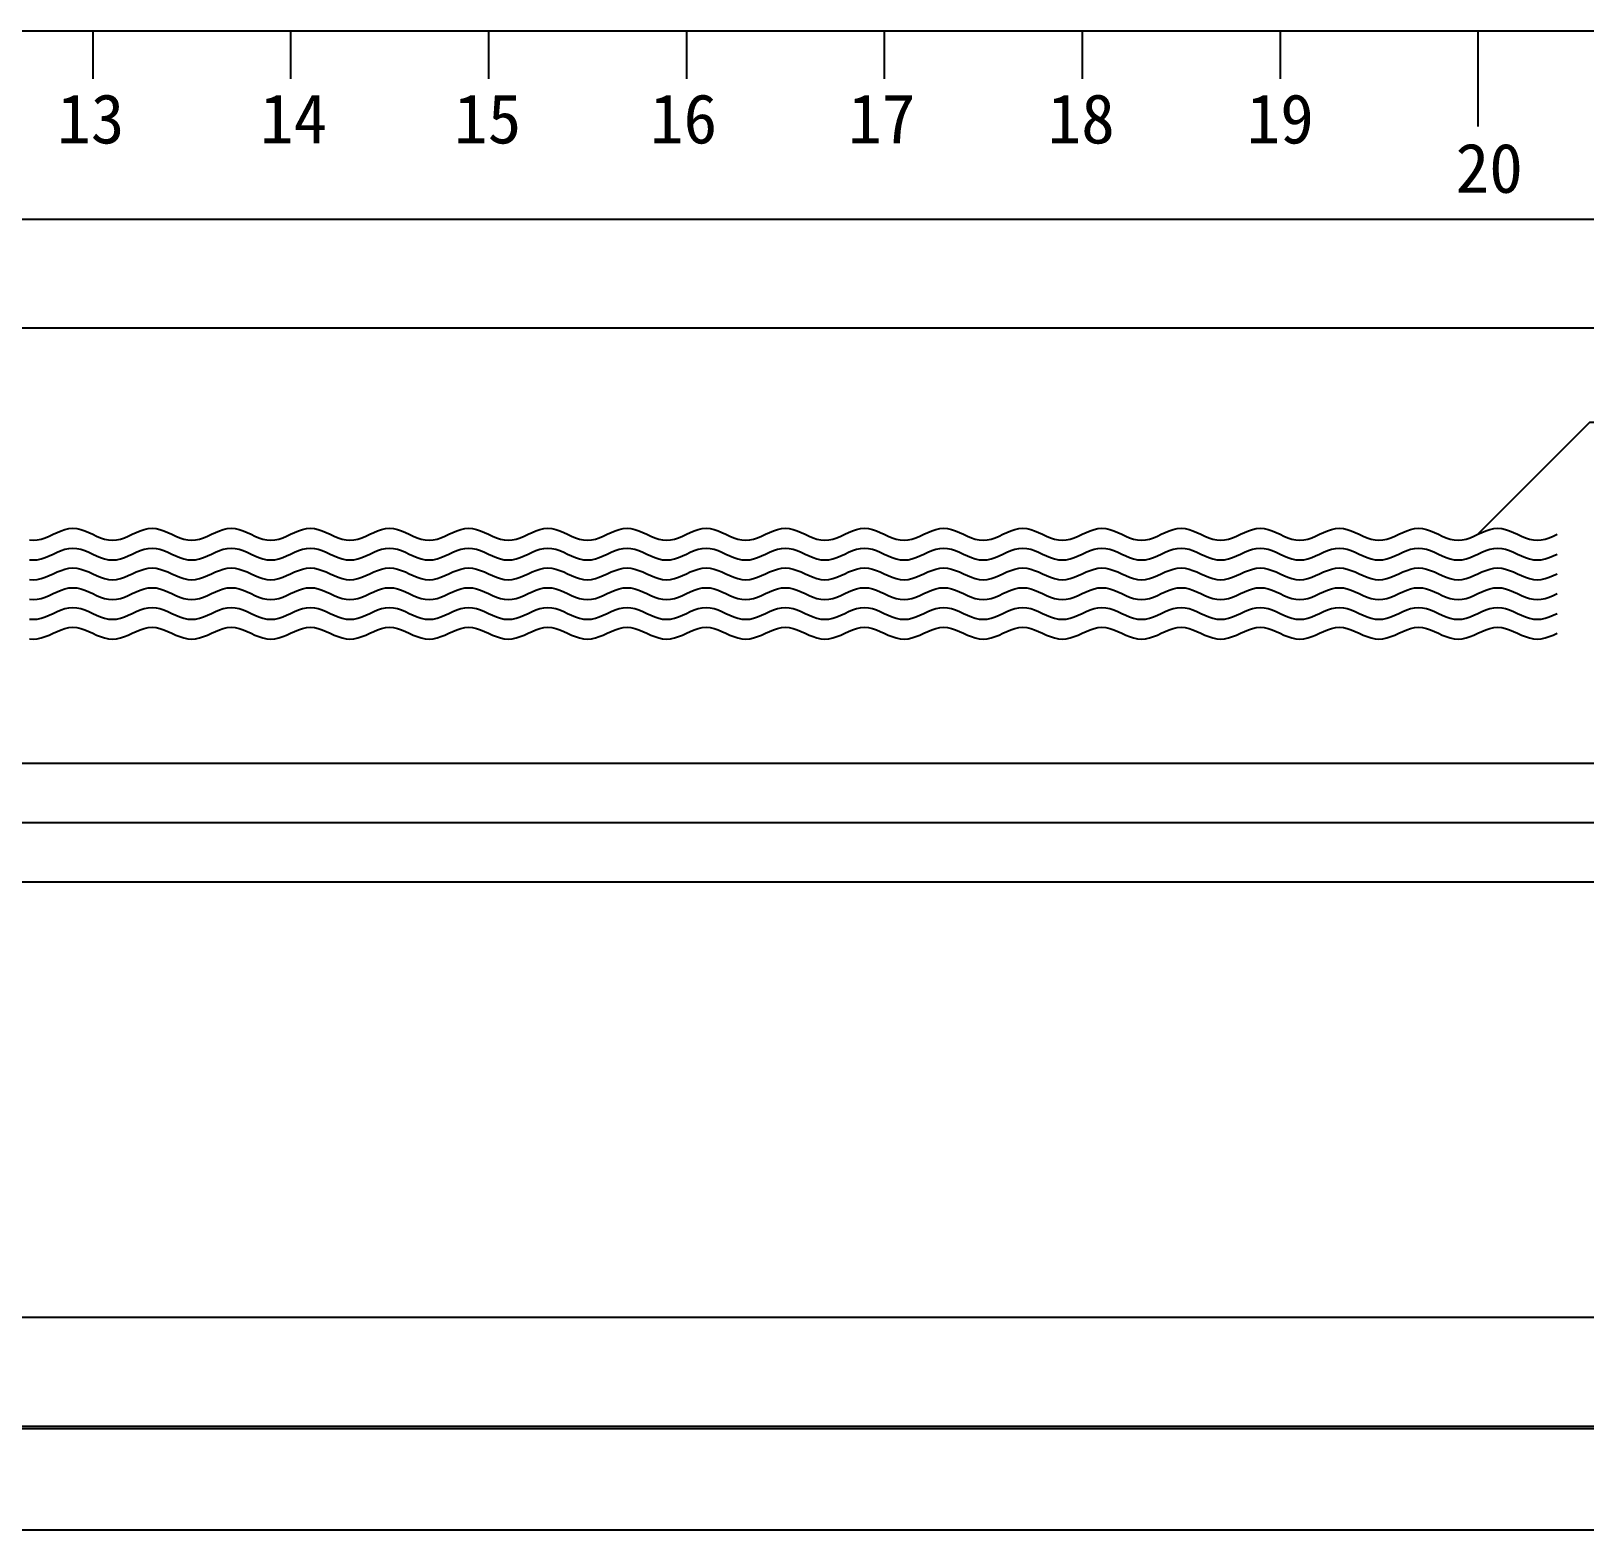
# Model space of a CAD drawing. Header units: millimetres. Extents: x -37 to 615, y -48 to 1658.
# Drawn here: x 210.7 to 289.2, y 1468.7 to 1544.4 of the extents above; entities that cross this region are included whole.
import ezdxf

# ---------------------------------------------------------------- set-up
doc = ezdxf.new("R2010")
doc.units = ezdxf.units.MM
doc.styles.get("Standard").update_dxf_attribs({"font": ''})
doc.styles.get('Standard').set_extended_font_data('SimSun')

# ---------------------------------------------------------------- blocks, each defined once
blk = doc.blocks.new('chi')
at = {"color": 0}
for p, q in [((1187.4087, -3078.7998), (1147.4087, -3078.7998)), ((1160.4087, -3079.0412), (1160.4087, -3078.7998)), ((1161.4087, -3079.0412), (1161.4087, -3078.7998)), ((1162.4087, -3079.0412), (1162.4087, -3078.7998)), ((1163.4087, -3079.0412), (1163.4087, -3078.7998)), ((1164.4087, -3079.0412), (1164.4087, -3078.7998)), ((1165.4087, -3079.0412), (1165.4087, -3078.7998)), ((1166.4087, -3079.0412), (1166.4087, -3078.7998)), ((1167.4087, -3079.2825), (1167.4087, -3078.7998))]:
    blk.add_line(p, q, dxfattribs=at)
for s, p in [('13', (1160.2274, -3079.3678)), ('14', (1161.2521, -3079.3678)), ('15', (1162.2331, -3079.3678)), ('16', (1163.2227, -3079.3678)), ('17', (1164.2245, -3079.3678)), ('18', (1165.2322, -3079.3678)), ('19', (1166.238, -3079.3678)), ('20', (1167.2942, -3079.6172))]:
    blk.add_text(s, height=0.25).set_placement(p)

msp = doc.modelspace()

# ---------------------------------------------------------------- linework, layer by layer
at = {"color": 0}
for p, q in [((83.815, 1534.926), (483.815, 1534.926)), ((83.815, 1507.426), (483.815, 1507.426)), ((83.815, 1501.426), (483.815, 1501.426)), ((83.815, 1479.426), (483.815, 1479.426)), ((83.815, 1473.926), (483.815, 1473.926)), ((83.815, 1473.81), (483.815, 1473.81)), ((83.815, 1468.676), (483.815, 1468.676))]:
    msp.add_line(p, q, dxfattribs=at)
msp.add_line((83.815, 1529.426), (483.815, 1529.426))
at = {"color": 1}
msp.add_line((83.815, 1504.426), (483.815, 1504.426), dxfattribs=at)
at = {"color": 7}
for points in [[(283.8, 1519), (289.457, 1524.657), (321.457, 1524.657)], [(210.6, 1518.715), (210.8, 1518.7), (211, 1518.715), (211.2, 1518.757), (211.4, 1518.824), (211.6, 1518.907), (211.8, 1519), (212, 1519.093), (212.2, 1519.176), (212.4, 1519.243), (212.6, 1519.285), (212.8, 1519.3), (213, 1519.285), (213.2, 1519.243), (213.4, 1519.176), (213.6, 1519.093), (213.8, 1519), (214, 1518.907), (214.2, 1518.824), (214.4, 1518.757), (214.6, 1518.715), (214.8, 1518.7), (215, 1518.715), (215.2, 1518.757), (215.4, 1518.824), (215.6, 1518.907), (215.8, 1519), (216, 1519.093), (216.2, 1519.176), (216.4, 1519.243), (216.6, 1519.285), (216.8, 1519.3), (217, 1519.285), (217.2, 1519.243), (217.4, 1519.176), (217.6, 1519.093), (217.8, 1519), (218, 1518.907), (218.2, 1518.824), (218.4, 1518.757), (218.6, 1518.715), (218.8, 1518.7), (219, 1518.715), (219.2, 1518.757), (219.4, 1518.824), (219.6, 1518.907), (219.8, 1519), (220, 1519.093), (220.2, 1519.176), (220.4, 1519.243), (220.6, 1519.285), (220.8, 1519.3), (221, 1519.285), (221.2, 1519.243), (221.4, 1519.176), (221.6, 1519.093), (221.8, 1519), (222, 1518.907), (222.2, 1518.824), (222.4, 1518.757), (222.6, 1518.715), (222.8, 1518.7), (223, 1518.715), (223.2, 1518.757), (223.4, 1518.824), (223.6, 1518.907), (223.8, 1519), (224, 1519.093), (224.2, 1519.176), (224.4, 1519.243), (224.6, 1519.285), (224.8, 1519.3), (225, 1519.285), (225.2, 1519.243), (225.4, 1519.176), (225.6, 1519.093), (225.8, 1519), (226, 1518.907), (226.2, 1518.824), (226.4, 1518.757), (226.6, 1518.715), (226.8, 1518.7), (227, 1518.715), (227.2, 1518.757), (227.4, 1518.824), (227.6, 1518.907), (227.8, 1519), (228, 1519.093), (228.2, 1519.176), (228.4, 1519.243), (228.6, 1519.285), (228.8, 1519.3), (229, 1519.285), (229.2, 1519.243), (229.4, 1519.176), (229.6, 1519.093), (229.8, 1519), (230, 1518.907), (230.2, 1518.824), (230.4, 1518.757), (230.6, 1518.715), (230.8, 1518.7), (231, 1518.715), (231.2, 1518.757), (231.4, 1518.824), (231.6, 1518.907), (231.8, 1519), (232, 1519.093), (232.2, 1519.176), (232.4, 1519.243), (232.6, 1519.285), (232.8, 1519.3), (233, 1519.285), (233.2, 1519.243), (233.4, 1519.176), (233.6, 1519.093), (233.8, 1519), (234, 1518.907), (234.2, 1518.824), (234.4, 1518.757), (234.6, 1518.715), (234.8, 1518.7), (235, 1518.715), (235.2, 1518.757), (235.4, 1518.824), (235.6, 1518.907), (235.8, 1519), (236, 1519.093), (236.2, 1519.176), (236.4, 1519.243), (236.6, 1519.285), (236.8, 1519.3), (237, 1519.285), (237.2, 1519.243), (237.4, 1519.176), (237.6, 1519.093), (237.8, 1519), (238, 1518.907), (238.2, 1518.824), (238.4, 1518.757), (238.6, 1518.715), (238.8, 1518.7), (239, 1518.715), (239.2, 1518.757), (239.4, 1518.824), (239.6, 1518.907), (239.8, 1519), (240, 1519.093), (240.2, 1519.176), (240.4, 1519.243), (240.6, 1519.285), (240.8, 1519.3), (241, 1519.285), (241.2, 1519.243), (241.4, 1519.176), (241.6, 1519.093), (241.8, 1519), (242, 1518.907), (242.2, 1518.824), (242.4, 1518.757), (242.6, 1518.715), (242.8, 1518.7), (243, 1518.715), (243.2, 1518.757), (243.4, 1518.824), (243.6, 1518.907), (243.8, 1519), (244, 1519.093), (244.2, 1519.176), (244.4, 1519.243), (244.6, 1519.285), (244.8, 1519.3), (245, 1519.285), (245.2, 1519.243), (245.4, 1519.176), (245.6, 1519.093), (245.8, 1519), (246, 1518.907), (246.2, 1518.824), (246.4, 1518.757), (246.6, 1518.715), (246.8, 1518.7), (247, 1518.715), (247.2, 1518.757), (247.4, 1518.824), (247.6, 1518.907), (247.8, 1519), (248, 1519.093), (248.2, 1519.176), (248.4, 1519.243), (248.6, 1519.285), (248.8, 1519.3), (249, 1519.285), (249.2, 1519.243), (249.4, 1519.176), (249.6, 1519.093), (249.8, 1519), (250, 1518.907), (250.2, 1518.824), (250.4, 1518.757), (250.6, 1518.715), (250.8, 1518.7), (251, 1518.715), (251.2, 1518.757), (251.4, 1518.824), (251.6, 1518.907), (251.8, 1519), (252, 1519.093), (252.2, 1519.176), (252.4, 1519.243), (252.6, 1519.285), (252.8, 1519.3), (253, 1519.285), (253.2, 1519.243), (253.4, 1519.176), (253.6, 1519.093), (253.8, 1519), (254, 1518.907), (254.2, 1518.824), (254.4, 1518.757), (254.6, 1518.715), (254.8, 1518.7), (255, 1518.715), (255.2, 1518.757), (255.4, 1518.824), (255.6, 1518.907), (255.8, 1519), (256, 1519.093), (256.2, 1519.176), (256.4, 1519.243), (256.6, 1519.285), (256.8, 1519.3), (257, 1519.285), (257.2, 1519.243), (257.4, 1519.176), (257.6, 1519.093), (257.8, 1519), (258, 1518.907), (258.2, 1518.824), (258.4, 1518.757), (258.6, 1518.715), (258.8, 1518.7), (259, 1518.715), (259.2, 1518.757), (259.4, 1518.824), (259.6, 1518.907), (259.8, 1519), (260, 1519.093), (260.2, 1519.176), (260.4, 1519.243), (260.6, 1519.285), (260.8, 1519.3), (261, 1519.285), (261.2, 1519.243), (261.4, 1519.176), (261.6, 1519.093), (261.8, 1519), (262, 1518.907), (262.2, 1518.824), (262.4, 1518.757), (262.6, 1518.715), (262.8, 1518.7), (263, 1518.715), (263.2, 1518.757), (263.4, 1518.824), (263.6, 1518.907), (263.8, 1519), (264, 1519.093), (264.2, 1519.176), (264.4, 1519.243), (264.6, 1519.285), (264.8, 1519.3), (265, 1519.285), (265.2, 1519.243), (265.4, 1519.176), (265.6, 1519.093), (265.8, 1519), (266, 1518.907), (266.2, 1518.824), (266.4, 1518.757), (266.6, 1518.715), (266.8, 1518.7), (267, 1518.715), (267.2, 1518.757), (267.4, 1518.824), (267.6, 1518.907), (267.8, 1519), (268, 1519.093), (268.2, 1519.176), (268.4, 1519.243), (268.6, 1519.285), (268.8, 1519.3), (269, 1519.285), (269.2, 1519.243), (269.4, 1519.176), (269.6, 1519.093), (269.8, 1519), (270, 1518.907), (270.2, 1518.824), (270.4, 1518.757), (270.6, 1518.715), (270.8, 1518.7), (271, 1518.715), (271.2, 1518.757), (271.4, 1518.824), (271.6, 1518.907), (271.8, 1519), (272, 1519.093), (272.2, 1519.176), (272.4, 1519.243), (272.6, 1519.285), (272.8, 1519.3), (273, 1519.285), (273.2, 1519.243), (273.4, 1519.176), (273.6, 1519.093), (273.8, 1519), (274, 1518.907), (274.2, 1518.824), (274.4, 1518.757), (274.6, 1518.715), (274.8, 1518.7), (275, 1518.715), (275.2, 1518.757), (275.4, 1518.824), (275.6, 1518.907), (275.8, 1519), (276, 1519.093), (276.2, 1519.176), (276.4, 1519.243), (276.6, 1519.285), (276.8, 1519.3), (277, 1519.285), (277.2, 1519.243), (277.4, 1519.176), (277.6, 1519.093), (277.8, 1519), (278, 1518.907), (278.2, 1518.824), (278.4, 1518.757), (278.6, 1518.715), (278.8, 1518.7), (279, 1518.715), (279.2, 1518.757), (279.4, 1518.824), (279.6, 1518.907), (279.8, 1519), (280, 1519.093), (280.2, 1519.176), (280.4, 1519.243), (280.6, 1519.285), (280.8, 1519.3), (281, 1519.285), (281.2, 1519.243), (281.4, 1519.176), (281.6, 1519.093), (281.8, 1519), (282, 1518.907), (282.2, 1518.824), (282.4, 1518.757), (282.6, 1518.715), (282.8, 1518.7), (283, 1518.715), (283.2, 1518.757), (283.4, 1518.824), (283.6, 1518.907), (283.8, 1519), (284, 1519.093), (284.2, 1519.176), (284.4, 1519.243), (284.6, 1519.285), (284.8, 1519.3), (285, 1519.285), (285.2, 1519.243), (285.4, 1519.176), (285.6, 1519.093), (285.8, 1519), (286, 1518.907), (286.2, 1518.824), (286.4, 1518.757), (286.6, 1518.715), (286.8, 1518.7), (287, 1518.715), (287.2, 1518.757), (287.4, 1518.824), (287.6, 1518.907), (287.8, 1519)], [(210.6, 1517.715), (210.8, 1517.7), (211, 1517.715), (211.2, 1517.757), (211.4, 1517.824), (211.6, 1517.907), (211.8, 1518), (212, 1518.093), (212.2, 1518.176), (212.4, 1518.243), (212.6, 1518.285), (212.8, 1518.3), (213, 1518.285), (213.2, 1518.243), (213.4, 1518.176), (213.6, 1518.093), (213.8, 1518), (214, 1517.907), (214.2, 1517.824), (214.4, 1517.757), (214.6, 1517.715), (214.8, 1517.7), (215, 1517.715), (215.2, 1517.757), (215.4, 1517.824), (215.6, 1517.907), (215.8, 1518), (216, 1518.093), (216.2, 1518.176), (216.4, 1518.243), (216.6, 1518.285), (216.8, 1518.3), (217, 1518.285), (217.2, 1518.243), (217.4, 1518.176), (217.6, 1518.093), (217.8, 1518), (218, 1517.907), (218.2, 1517.824), (218.4, 1517.757), (218.6, 1517.715), (218.8, 1517.7), (219, 1517.715), (219.2, 1517.757), (219.4, 1517.824), (219.6, 1517.907), (219.8, 1518), (220, 1518.093), (220.2, 1518.176), (220.4, 1518.243), (220.6, 1518.285), (220.8, 1518.3), (221, 1518.285), (221.2, 1518.243), (221.4, 1518.176), (221.6, 1518.093), (221.8, 1518), (222, 1517.907), (222.2, 1517.824), (222.4, 1517.757), (222.6, 1517.715), (222.8, 1517.7), (223, 1517.715), (223.2, 1517.757), (223.4, 1517.824), (223.6, 1517.907), (223.8, 1518), (224, 1518.093), (224.2, 1518.176), (224.4, 1518.243), (224.6, 1518.285), (224.8, 1518.3), (225, 1518.285), (225.2, 1518.243), (225.4, 1518.176), (225.6, 1518.093), (225.8, 1518), (226, 1517.907), (226.2, 1517.824), (226.4, 1517.757), (226.6, 1517.715), (226.8, 1517.7), (227, 1517.715), (227.2, 1517.757), (227.4, 1517.824), (227.6, 1517.907), (227.8, 1518), (228, 1518.093), (228.2, 1518.176), (228.4, 1518.243), (228.6, 1518.285), (228.8, 1518.3), (229, 1518.285), (229.2, 1518.243), (229.4, 1518.176), (229.6, 1518.093), (229.8, 1518), (230, 1517.907), (230.2, 1517.824), (230.4, 1517.757), (230.6, 1517.715), (230.8, 1517.7), (231, 1517.715), (231.2, 1517.757), (231.4, 1517.824), (231.6, 1517.907), (231.8, 1518), (232, 1518.093), (232.2, 1518.176), (232.4, 1518.243), (232.6, 1518.285), (232.8, 1518.3), (233, 1518.285), (233.2, 1518.243), (233.4, 1518.176), (233.6, 1518.093), (233.8, 1518), (234, 1517.907), (234.2, 1517.824), (234.4, 1517.757), (234.6, 1517.715), (234.8, 1517.7), (235, 1517.715), (235.2, 1517.757), (235.4, 1517.824), (235.6, 1517.907), (235.8, 1518), (236, 1518.093), (236.2, 1518.176), (236.4, 1518.243), (236.6, 1518.285), (236.8, 1518.3), (237, 1518.285), (237.2, 1518.243), (237.4, 1518.176), (237.6, 1518.093), (237.8, 1518), (238, 1517.907), (238.2, 1517.824), (238.4, 1517.757), (238.6, 1517.715), (238.8, 1517.7), (239, 1517.715), (239.2, 1517.757), (239.4, 1517.824), (239.6, 1517.907), (239.8, 1518), (240, 1518.093), (240.2, 1518.176), (240.4, 1518.243), (240.6, 1518.285), (240.8, 1518.3), (241, 1518.285), (241.2, 1518.243), (241.4, 1518.176), (241.6, 1518.093), (241.8, 1518), (242, 1517.907), (242.2, 1517.824), (242.4, 1517.757), (242.6, 1517.715), (242.8, 1517.7), (243, 1517.715), (243.2, 1517.757), (243.4, 1517.824), (243.6, 1517.907), (243.8, 1518), (244, 1518.093), (244.2, 1518.176), (244.4, 1518.243), (244.6, 1518.285), (244.8, 1518.3), (245, 1518.285), (245.2, 1518.243), (245.4, 1518.176), (245.6, 1518.093), (245.8, 1518), (246, 1517.907), (246.2, 1517.824), (246.4, 1517.757), (246.6, 1517.715), (246.8, 1517.7), (247, 1517.715), (247.2, 1517.757), (247.4, 1517.824), (247.6, 1517.907), (247.8, 1518), (248, 1518.093), (248.2, 1518.176), (248.4, 1518.243), (248.6, 1518.285), (248.8, 1518.3), (249, 1518.285), (249.2, 1518.243), (249.4, 1518.176), (249.6, 1518.093), (249.8, 1518), (250, 1517.907), (250.2, 1517.824), (250.4, 1517.757), (250.6, 1517.715), (250.8, 1517.7), (251, 1517.715), (251.2, 1517.757), (251.4, 1517.824), (251.6, 1517.907), (251.8, 1518), (252, 1518.093), (252.2, 1518.176), (252.4, 1518.243), (252.6, 1518.285), (252.8, 1518.3), (253, 1518.285), (253.2, 1518.243), (253.4, 1518.176), (253.6, 1518.093), (253.8, 1518), (254, 1517.907), (254.2, 1517.824), (254.4, 1517.757), (254.6, 1517.715), (254.8, 1517.7), (255, 1517.715), (255.2, 1517.757), (255.4, 1517.824), (255.6, 1517.907), (255.8, 1518), (256, 1518.093), (256.2, 1518.176), (256.4, 1518.243), (256.6, 1518.285), (256.8, 1518.3), (257, 1518.285), (257.2, 1518.243), (257.4, 1518.176), (257.6, 1518.093), (257.8, 1518), (258, 1517.907), (258.2, 1517.824), (258.4, 1517.757), (258.6, 1517.715), (258.8, 1517.7), (259, 1517.715), (259.2, 1517.757), (259.4, 1517.824), (259.6, 1517.907), (259.8, 1518), (260, 1518.093), (260.2, 1518.176), (260.4, 1518.243), (260.6, 1518.285), (260.8, 1518.3), (261, 1518.285), (261.2, 1518.243), (261.4, 1518.176), (261.6, 1518.093), (261.8, 1518), (262, 1517.907), (262.2, 1517.824), (262.4, 1517.757), (262.6, 1517.715), (262.8, 1517.7), (263, 1517.715), (263.2, 1517.757), (263.4, 1517.824), (263.6, 1517.907), (263.8, 1518), (264, 1518.093), (264.2, 1518.176), (264.4, 1518.243), (264.6, 1518.285), (264.8, 1518.3), (265, 1518.285), (265.2, 1518.243), (265.4, 1518.176), (265.6, 1518.093), (265.8, 1518), (266, 1517.907), (266.2, 1517.824), (266.4, 1517.757), (266.6, 1517.715), (266.8, 1517.7), (267, 1517.715), (267.2, 1517.757), (267.4, 1517.824), (267.6, 1517.907), (267.8, 1518), (268, 1518.093), (268.2, 1518.176), (268.4, 1518.243), (268.6, 1518.285), (268.8, 1518.3), (269, 1518.285), (269.2, 1518.243), (269.4, 1518.176), (269.6, 1518.093), (269.8, 1518), (270, 1517.907), (270.2, 1517.824), (270.4, 1517.757), (270.6, 1517.715), (270.8, 1517.7), (271, 1517.715), (271.2, 1517.757), (271.4, 1517.824), (271.6, 1517.907), (271.8, 1518), (272, 1518.093), (272.2, 1518.176), (272.4, 1518.243), (272.6, 1518.285), (272.8, 1518.3), (273, 1518.285), (273.2, 1518.243), (273.4, 1518.176), (273.6, 1518.093), (273.8, 1518), (274, 1517.907), (274.2, 1517.824), (274.4, 1517.757), (274.6, 1517.715), (274.8, 1517.7), (275, 1517.715), (275.2, 1517.757), (275.4, 1517.824), (275.6, 1517.907), (275.8, 1518), (276, 1518.093), (276.2, 1518.176), (276.4, 1518.243), (276.6, 1518.285), (276.8, 1518.3), (277, 1518.285), (277.2, 1518.243), (277.4, 1518.176), (277.6, 1518.093), (277.8, 1518), (278, 1517.907), (278.2, 1517.824), (278.4, 1517.757), (278.6, 1517.715), (278.8, 1517.7), (279, 1517.715), (279.2, 1517.757), (279.4, 1517.824), (279.6, 1517.907), (279.8, 1518), (280, 1518.093), (280.2, 1518.176), (280.4, 1518.243), (280.6, 1518.285), (280.8, 1518.3), (281, 1518.285), (281.2, 1518.243), (281.4, 1518.176), (281.6, 1518.093), (281.8, 1518), (282, 1517.907), (282.2, 1517.824), (282.4, 1517.757), (282.6, 1517.715), (282.8, 1517.7), (283, 1517.715), (283.2, 1517.757), (283.4, 1517.824), (283.6, 1517.907), (283.8, 1518), (284, 1518.093), (284.2, 1518.176), (284.4, 1518.243), (284.6, 1518.285), (284.8, 1518.3), (285, 1518.285), (285.2, 1518.243), (285.4, 1518.176), (285.6, 1518.093), (285.8, 1518), (286, 1517.907), (286.2, 1517.824), (286.4, 1517.757), (286.6, 1517.715), (286.8, 1517.7), (287, 1517.715), (287.2, 1517.757), (287.4, 1517.824), (287.6, 1517.907), (287.8, 1518)], [(210.6, 1516.715), (210.8, 1516.7), (211, 1516.715), (211.2, 1516.757), (211.4, 1516.824), (211.6, 1516.907), (211.8, 1517), (212, 1517.093), (212.2, 1517.176), (212.4, 1517.243), (212.6, 1517.285), (212.8, 1517.3), (213, 1517.285), (213.2, 1517.243), (213.4, 1517.176), (213.6, 1517.093), (213.8, 1517), (214, 1516.907), (214.2, 1516.824), (214.4, 1516.757), (214.6, 1516.715), (214.8, 1516.7), (215, 1516.715), (215.2, 1516.757), (215.4, 1516.824), (215.6, 1516.907), (215.8, 1517), (216, 1517.093), (216.2, 1517.176), (216.4, 1517.243), (216.6, 1517.285), (216.8, 1517.3), (217, 1517.285), (217.2, 1517.243), (217.4, 1517.176), (217.6, 1517.093), (217.8, 1517), (218, 1516.907), (218.2, 1516.824), (218.4, 1516.757), (218.6, 1516.715), (218.8, 1516.7), (219, 1516.715), (219.2, 1516.757), (219.4, 1516.824), (219.6, 1516.907), (219.8, 1517), (220, 1517.093), (220.2, 1517.176), (220.4, 1517.243), (220.6, 1517.285), (220.8, 1517.3), (221, 1517.285), (221.2, 1517.243), (221.4, 1517.176), (221.6, 1517.093), (221.8, 1517), (222, 1516.907), (222.2, 1516.824), (222.4, 1516.757), (222.6, 1516.715), (222.8, 1516.7), (223, 1516.715), (223.2, 1516.757), (223.4, 1516.824), (223.6, 1516.907), (223.8, 1517), (224, 1517.093), (224.2, 1517.176), (224.4, 1517.243), (224.6, 1517.285), (224.8, 1517.3), (225, 1517.285), (225.2, 1517.243), (225.4, 1517.176), (225.6, 1517.093), (225.8, 1517), (226, 1516.907), (226.2, 1516.824), (226.4, 1516.757), (226.6, 1516.715), (226.8, 1516.7), (227, 1516.715), (227.2, 1516.757), (227.4, 1516.824), (227.6, 1516.907), (227.8, 1517), (228, 1517.093), (228.2, 1517.176), (228.4, 1517.243), (228.6, 1517.285), (228.8, 1517.3), (229, 1517.285), (229.2, 1517.243), (229.4, 1517.176), (229.6, 1517.093), (229.8, 1517), (230, 1516.907), (230.2, 1516.824), (230.4, 1516.757), (230.6, 1516.715), (230.8, 1516.7), (231, 1516.715), (231.2, 1516.757), (231.4, 1516.824), (231.6, 1516.907), (231.8, 1517), (232, 1517.093), (232.2, 1517.176), (232.4, 1517.243), (232.6, 1517.285), (232.8, 1517.3), (233, 1517.285), (233.2, 1517.243), (233.4, 1517.176), (233.6, 1517.093), (233.8, 1517), (234, 1516.907), (234.2, 1516.824), (234.4, 1516.757), (234.6, 1516.715), (234.8, 1516.7), (235, 1516.715), (235.2, 1516.757), (235.4, 1516.824), (235.6, 1516.907), (235.8, 1517), (236, 1517.093), (236.2, 1517.176), (236.4, 1517.243), (236.6, 1517.285), (236.8, 1517.3), (237, 1517.285), (237.2, 1517.243), (237.4, 1517.176), (237.6, 1517.093), (237.8, 1517), (238, 1516.907), (238.2, 1516.824), (238.4, 1516.757), (238.6, 1516.715), (238.8, 1516.7), (239, 1516.715), (239.2, 1516.757), (239.4, 1516.824), (239.6, 1516.907), (239.8, 1517), (240, 1517.093), (240.2, 1517.176), (240.4, 1517.243), (240.6, 1517.285), (240.8, 1517.3), (241, 1517.285), (241.2, 1517.243), (241.4, 1517.176), (241.6, 1517.093), (241.8, 1517), (242, 1516.907), (242.2, 1516.824), (242.4, 1516.757), (242.6, 1516.715), (242.8, 1516.7), (243, 1516.715), (243.2, 1516.757), (243.4, 1516.824), (243.6, 1516.907), (243.8, 1517), (244, 1517.093), (244.2, 1517.176), (244.4, 1517.243), (244.6, 1517.285), (244.8, 1517.3), (245, 1517.285), (245.2, 1517.243), (245.4, 1517.176), (245.6, 1517.093), (245.8, 1517), (246, 1516.907), (246.2, 1516.824), (246.4, 1516.757), (246.6, 1516.715), (246.8, 1516.7), (247, 1516.715), (247.2, 1516.757), (247.4, 1516.824), (247.6, 1516.907), (247.8, 1517), (248, 1517.093), (248.2, 1517.176), (248.4, 1517.243), (248.6, 1517.285), (248.8, 1517.3), (249, 1517.285), (249.2, 1517.243), (249.4, 1517.176), (249.6, 1517.093), (249.8, 1517), (250, 1516.907), (250.2, 1516.824), (250.4, 1516.757), (250.6, 1516.715), (250.8, 1516.7), (251, 1516.715), (251.2, 1516.757), (251.4, 1516.824), (251.6, 1516.907), (251.8, 1517), (252, 1517.093), (252.2, 1517.176), (252.4, 1517.243), (252.6, 1517.285), (252.8, 1517.3), (253, 1517.285), (253.2, 1517.243), (253.4, 1517.176), (253.6, 1517.093), (253.8, 1517), (254, 1516.907), (254.2, 1516.824), (254.4, 1516.757), (254.6, 1516.715), (254.8, 1516.7), (255, 1516.715), (255.2, 1516.757), (255.4, 1516.824), (255.6, 1516.907), (255.8, 1517), (256, 1517.093), (256.2, 1517.176), (256.4, 1517.243), (256.6, 1517.285), (256.8, 1517.3), (257, 1517.285), (257.2, 1517.243), (257.4, 1517.176), (257.6, 1517.093), (257.8, 1517), (258, 1516.907), (258.2, 1516.824), (258.4, 1516.757), (258.6, 1516.715), (258.8, 1516.7), (259, 1516.715), (259.2, 1516.757), (259.4, 1516.824), (259.6, 1516.907), (259.8, 1517), (260, 1517.093), (260.2, 1517.176), (260.4, 1517.243), (260.6, 1517.285), (260.8, 1517.3), (261, 1517.285), (261.2, 1517.243), (261.4, 1517.176), (261.6, 1517.093), (261.8, 1517), (262, 1516.907), (262.2, 1516.824), (262.4, 1516.757), (262.6, 1516.715), (262.8, 1516.7), (263, 1516.715), (263.2, 1516.757), (263.4, 1516.824), (263.6, 1516.907), (263.8, 1517), (264, 1517.093), (264.2, 1517.176), (264.4, 1517.243), (264.6, 1517.285), (264.8, 1517.3), (265, 1517.285), (265.2, 1517.243), (265.4, 1517.176), (265.6, 1517.093), (265.8, 1517), (266, 1516.907), (266.2, 1516.824), (266.4, 1516.757), (266.6, 1516.715), (266.8, 1516.7), (267, 1516.715), (267.2, 1516.757), (267.4, 1516.824), (267.6, 1516.907), (267.8, 1517), (268, 1517.093), (268.2, 1517.176), (268.4, 1517.243), (268.6, 1517.285), (268.8, 1517.3), (269, 1517.285), (269.2, 1517.243), (269.4, 1517.176), (269.6, 1517.093), (269.8, 1517), (270, 1516.907), (270.2, 1516.824), (270.4, 1516.757), (270.6, 1516.715), (270.8, 1516.7), (271, 1516.715), (271.2, 1516.757), (271.4, 1516.824), (271.6, 1516.907), (271.8, 1517), (272, 1517.093), (272.2, 1517.176), (272.4, 1517.243), (272.6, 1517.285), (272.8, 1517.3), (273, 1517.285), (273.2, 1517.243), (273.4, 1517.176), (273.6, 1517.093), (273.8, 1517), (274, 1516.907), (274.2, 1516.824), (274.4, 1516.757), (274.6, 1516.715), (274.8, 1516.7), (275, 1516.715), (275.2, 1516.757), (275.4, 1516.824), (275.6, 1516.907), (275.8, 1517), (276, 1517.093), (276.2, 1517.176), (276.4, 1517.243), (276.6, 1517.285), (276.8, 1517.3), (277, 1517.285), (277.2, 1517.243), (277.4, 1517.176), (277.6, 1517.093), (277.8, 1517), (278, 1516.907), (278.2, 1516.824), (278.4, 1516.757), (278.6, 1516.715), (278.8, 1516.7), (279, 1516.715), (279.2, 1516.757), (279.4, 1516.824), (279.6, 1516.907), (279.8, 1517), (280, 1517.093), (280.2, 1517.176), (280.4, 1517.243), (280.6, 1517.285), (280.8, 1517.3), (281, 1517.285), (281.2, 1517.243), (281.4, 1517.176), (281.6, 1517.093), (281.8, 1517), (282, 1516.907), (282.2, 1516.824), (282.4, 1516.757), (282.6, 1516.715), (282.8, 1516.7), (283, 1516.715), (283.2, 1516.757), (283.4, 1516.824), (283.6, 1516.907), (283.8, 1517), (284, 1517.093), (284.2, 1517.176), (284.4, 1517.243), (284.6, 1517.285), (284.8, 1517.3), (285, 1517.285), (285.2, 1517.243), (285.4, 1517.176), (285.6, 1517.093), (285.8, 1517), (286, 1516.907), (286.2, 1516.824), (286.4, 1516.757), (286.6, 1516.715), (286.8, 1516.7), (287, 1516.715), (287.2, 1516.757), (287.4, 1516.824), (287.6, 1516.907), (287.8, 1517)], [(210.6, 1515.715), (210.8, 1515.7), (211, 1515.715), (211.2, 1515.757), (211.4, 1515.824), (211.6, 1515.907), (211.8, 1516), (212, 1516.093), (212.2, 1516.176), (212.4, 1516.243), (212.6, 1516.285), (212.8, 1516.3), (213, 1516.285), (213.2, 1516.243), (213.4, 1516.176), (213.6, 1516.093), (213.8, 1516), (214, 1515.907), (214.2, 1515.824), (214.4, 1515.757), (214.6, 1515.715), (214.8, 1515.7), (215, 1515.715), (215.2, 1515.757), (215.4, 1515.824), (215.6, 1515.907), (215.8, 1516), (216, 1516.093), (216.2, 1516.176), (216.4, 1516.243), (216.6, 1516.285), (216.8, 1516.3), (217, 1516.285), (217.2, 1516.243), (217.4, 1516.176), (217.6, 1516.093), (217.8, 1516), (218, 1515.907), (218.2, 1515.824), (218.4, 1515.757), (218.6, 1515.715), (218.8, 1515.7), (219, 1515.715), (219.2, 1515.757), (219.4, 1515.824), (219.6, 1515.907), (219.8, 1516), (220, 1516.093), (220.2, 1516.176), (220.4, 1516.243), (220.6, 1516.285), (220.8, 1516.3), (221, 1516.285), (221.2, 1516.243), (221.4, 1516.176), (221.6, 1516.093), (221.8, 1516), (222, 1515.907), (222.2, 1515.824), (222.4, 1515.757), (222.6, 1515.715), (222.8, 1515.7), (223, 1515.715), (223.2, 1515.757), (223.4, 1515.824), (223.6, 1515.907), (223.8, 1516), (224, 1516.093), (224.2, 1516.176), (224.4, 1516.243), (224.6, 1516.285), (224.8, 1516.3), (225, 1516.285), (225.2, 1516.243), (225.4, 1516.176), (225.6, 1516.093), (225.8, 1516), (226, 1515.907), (226.2, 1515.824), (226.4, 1515.757), (226.6, 1515.715), (226.8, 1515.7), (227, 1515.715), (227.2, 1515.757), (227.4, 1515.824), (227.6, 1515.907), (227.8, 1516), (228, 1516.093), (228.2, 1516.176), (228.4, 1516.243), (228.6, 1516.285), (228.8, 1516.3), (229, 1516.285), (229.2, 1516.243), (229.4, 1516.176), (229.6, 1516.093), (229.8, 1516), (230, 1515.907), (230.2, 1515.824), (230.4, 1515.757), (230.6, 1515.715), (230.8, 1515.7), (231, 1515.715), (231.2, 1515.757), (231.4, 1515.824), (231.6, 1515.907), (231.8, 1516), (232, 1516.093), (232.2, 1516.176), (232.4, 1516.243), (232.6, 1516.285), (232.8, 1516.3), (233, 1516.285), (233.2, 1516.243), (233.4, 1516.176), (233.6, 1516.093), (233.8, 1516), (234, 1515.907), (234.2, 1515.824), (234.4, 1515.757), (234.6, 1515.715), (234.8, 1515.7), (235, 1515.715), (235.2, 1515.757), (235.4, 1515.824), (235.6, 1515.907), (235.8, 1516), (236, 1516.093), (236.2, 1516.176), (236.4, 1516.243), (236.6, 1516.285), (236.8, 1516.3), (237, 1516.285), (237.2, 1516.243), (237.4, 1516.176), (237.6, 1516.093), (237.8, 1516), (238, 1515.907), (238.2, 1515.824), (238.4, 1515.757), (238.6, 1515.715), (238.8, 1515.7), (239, 1515.715), (239.2, 1515.757), (239.4, 1515.824), (239.6, 1515.907), (239.8, 1516), (240, 1516.093), (240.2, 1516.176), (240.4, 1516.243), (240.6, 1516.285), (240.8, 1516.3), (241, 1516.285), (241.2, 1516.243), (241.4, 1516.176), (241.6, 1516.093), (241.8, 1516), (242, 1515.907), (242.2, 1515.824), (242.4, 1515.757), (242.6, 1515.715), (242.8, 1515.7), (243, 1515.715), (243.2, 1515.757), (243.4, 1515.824), (243.6, 1515.907), (243.8, 1516), (244, 1516.093), (244.2, 1516.176), (244.4, 1516.243), (244.6, 1516.285), (244.8, 1516.3), (245, 1516.285), (245.2, 1516.243), (245.4, 1516.176), (245.6, 1516.093), (245.8, 1516), (246, 1515.907), (246.2, 1515.824), (246.4, 1515.757), (246.6, 1515.715), (246.8, 1515.7), (247, 1515.715), (247.2, 1515.757), (247.4, 1515.824), (247.6, 1515.907), (247.8, 1516), (248, 1516.093), (248.2, 1516.176), (248.4, 1516.243), (248.6, 1516.285), (248.8, 1516.3), (249, 1516.285), (249.2, 1516.243), (249.4, 1516.176), (249.6, 1516.093), (249.8, 1516), (250, 1515.907), (250.2, 1515.824), (250.4, 1515.757), (250.6, 1515.715), (250.8, 1515.7), (251, 1515.715), (251.2, 1515.757), (251.4, 1515.824), (251.6, 1515.907), (251.8, 1516), (252, 1516.093), (252.2, 1516.176), (252.4, 1516.243), (252.6, 1516.285), (252.8, 1516.3), (253, 1516.285), (253.2, 1516.243), (253.4, 1516.176), (253.6, 1516.093), (253.8, 1516), (254, 1515.907), (254.2, 1515.824), (254.4, 1515.757), (254.6, 1515.715), (254.8, 1515.7), (255, 1515.715), (255.2, 1515.757), (255.4, 1515.824), (255.6, 1515.907), (255.8, 1516), (256, 1516.093), (256.2, 1516.176), (256.4, 1516.243), (256.6, 1516.285), (256.8, 1516.3), (257, 1516.285), (257.2, 1516.243), (257.4, 1516.176), (257.6, 1516.093), (257.8, 1516), (258, 1515.907), (258.2, 1515.824), (258.4, 1515.757), (258.6, 1515.715), (258.8, 1515.7), (259, 1515.715), (259.2, 1515.757), (259.4, 1515.824), (259.6, 1515.907), (259.8, 1516), (260, 1516.093), (260.2, 1516.176), (260.4, 1516.243), (260.6, 1516.285), (260.8, 1516.3), (261, 1516.285), (261.2, 1516.243), (261.4, 1516.176), (261.6, 1516.093), (261.8, 1516), (262, 1515.907), (262.2, 1515.824), (262.4, 1515.757), (262.6, 1515.715), (262.8, 1515.7), (263, 1515.715), (263.2, 1515.757), (263.4, 1515.824), (263.6, 1515.907), (263.8, 1516), (264, 1516.093), (264.2, 1516.176), (264.4, 1516.243), (264.6, 1516.285), (264.8, 1516.3), (265, 1516.285), (265.2, 1516.243), (265.4, 1516.176), (265.6, 1516.093), (265.8, 1516), (266, 1515.907), (266.2, 1515.824), (266.4, 1515.757), (266.6, 1515.715), (266.8, 1515.7), (267, 1515.715), (267.2, 1515.757), (267.4, 1515.824), (267.6, 1515.907), (267.8, 1516), (268, 1516.093), (268.2, 1516.176), (268.4, 1516.243), (268.6, 1516.285), (268.8, 1516.3), (269, 1516.285), (269.2, 1516.243), (269.4, 1516.176), (269.6, 1516.093), (269.8, 1516), (270, 1515.907), (270.2, 1515.824), (270.4, 1515.757), (270.6, 1515.715), (270.8, 1515.7), (271, 1515.715), (271.2, 1515.757), (271.4, 1515.824), (271.6, 1515.907), (271.8, 1516), (272, 1516.093), (272.2, 1516.176), (272.4, 1516.243), (272.6, 1516.285), (272.8, 1516.3), (273, 1516.285), (273.2, 1516.243), (273.4, 1516.176), (273.6, 1516.093), (273.8, 1516), (274, 1515.907), (274.2, 1515.824), (274.4, 1515.757), (274.6, 1515.715), (274.8, 1515.7), (275, 1515.715), (275.2, 1515.757), (275.4, 1515.824), (275.6, 1515.907), (275.8, 1516), (276, 1516.093), (276.2, 1516.176), (276.4, 1516.243), (276.6, 1516.285), (276.8, 1516.3), (277, 1516.285), (277.2, 1516.243), (277.4, 1516.176), (277.6, 1516.093), (277.8, 1516), (278, 1515.907), (278.2, 1515.824), (278.4, 1515.757), (278.6, 1515.715), (278.8, 1515.7), (279, 1515.715), (279.2, 1515.757), (279.4, 1515.824), (279.6, 1515.907), (279.8, 1516), (280, 1516.093), (280.2, 1516.176), (280.4, 1516.243), (280.6, 1516.285), (280.8, 1516.3), (281, 1516.285), (281.2, 1516.243), (281.4, 1516.176), (281.6, 1516.093), (281.8, 1516), (282, 1515.907), (282.2, 1515.824), (282.4, 1515.757), (282.6, 1515.715), (282.8, 1515.7), (283, 1515.715), (283.2, 1515.757), (283.4, 1515.824), (283.6, 1515.907), (283.8, 1516), (284, 1516.093), (284.2, 1516.176), (284.4, 1516.243), (284.6, 1516.285), (284.8, 1516.3), (285, 1516.285), (285.2, 1516.243), (285.4, 1516.176), (285.6, 1516.093), (285.8, 1516), (286, 1515.907), (286.2, 1515.824), (286.4, 1515.757), (286.6, 1515.715), (286.8, 1515.7), (287, 1515.715), (287.2, 1515.757), (287.4, 1515.824), (287.6, 1515.907), (287.8, 1516)], [(210.6, 1514.715), (210.8, 1514.7), (211, 1514.715), (211.2, 1514.757), (211.4, 1514.824), (211.6, 1514.907), (211.8, 1515), (212, 1515.093), (212.2, 1515.176), (212.4, 1515.243), (212.6, 1515.285), (212.8, 1515.3), (213, 1515.285), (213.2, 1515.243), (213.4, 1515.176), (213.6, 1515.093), (213.8, 1515), (214, 1514.907), (214.2, 1514.824), (214.4, 1514.757), (214.6, 1514.715), (214.8, 1514.7), (215, 1514.715), (215.2, 1514.757), (215.4, 1514.824), (215.6, 1514.907), (215.8, 1515), (216, 1515.093), (216.2, 1515.176), (216.4, 1515.243), (216.6, 1515.285), (216.8, 1515.3), (217, 1515.285), (217.2, 1515.243), (217.4, 1515.176), (217.6, 1515.093), (217.8, 1515), (218, 1514.907), (218.2, 1514.824), (218.4, 1514.757), (218.6, 1514.715), (218.8, 1514.7), (219, 1514.715), (219.2, 1514.757), (219.4, 1514.824), (219.6, 1514.907), (219.8, 1515), (220, 1515.093), (220.2, 1515.176), (220.4, 1515.243), (220.6, 1515.285), (220.8, 1515.3), (221, 1515.285), (221.2, 1515.243), (221.4, 1515.176), (221.6, 1515.093), (221.8, 1515), (222, 1514.907), (222.2, 1514.824), (222.4, 1514.757), (222.6, 1514.715), (222.8, 1514.7), (223, 1514.715), (223.2, 1514.757), (223.4, 1514.824), (223.6, 1514.907), (223.8, 1515), (224, 1515.093), (224.2, 1515.176), (224.4, 1515.243), (224.6, 1515.285), (224.8, 1515.3), (225, 1515.285), (225.2, 1515.243), (225.4, 1515.176), (225.6, 1515.093), (225.8, 1515), (226, 1514.907), (226.2, 1514.824), (226.4, 1514.757), (226.6, 1514.715), (226.8, 1514.7), (227, 1514.715), (227.2, 1514.757), (227.4, 1514.824), (227.6, 1514.907), (227.8, 1515), (228, 1515.093), (228.2, 1515.176), (228.4, 1515.243), (228.6, 1515.285), (228.8, 1515.3), (229, 1515.285), (229.2, 1515.243), (229.4, 1515.176), (229.6, 1515.093), (229.8, 1515), (230, 1514.907), (230.2, 1514.824), (230.4, 1514.757), (230.6, 1514.715), (230.8, 1514.7), (231, 1514.715), (231.2, 1514.757), (231.4, 1514.824), (231.6, 1514.907), (231.8, 1515), (232, 1515.093), (232.2, 1515.176), (232.4, 1515.243), (232.6, 1515.285), (232.8, 1515.3), (233, 1515.285), (233.2, 1515.243), (233.4, 1515.176), (233.6, 1515.093), (233.8, 1515), (234, 1514.907), (234.2, 1514.824), (234.4, 1514.757), (234.6, 1514.715), (234.8, 1514.7), (235, 1514.715), (235.2, 1514.757), (235.4, 1514.824), (235.6, 1514.907), (235.8, 1515), (236, 1515.093), (236.2, 1515.176), (236.4, 1515.243), (236.6, 1515.285), (236.8, 1515.3), (237, 1515.285), (237.2, 1515.243), (237.4, 1515.176), (237.6, 1515.093), (237.8, 1515), (238, 1514.907), (238.2, 1514.824), (238.4, 1514.757), (238.6, 1514.715), (238.8, 1514.7), (239, 1514.715), (239.2, 1514.757), (239.4, 1514.824), (239.6, 1514.907), (239.8, 1515), (240, 1515.093), (240.2, 1515.176), (240.4, 1515.243), (240.6, 1515.285), (240.8, 1515.3), (241, 1515.285), (241.2, 1515.243), (241.4, 1515.176), (241.6, 1515.093), (241.8, 1515), (242, 1514.907), (242.2, 1514.824), (242.4, 1514.757), (242.6, 1514.715), (242.8, 1514.7), (243, 1514.715), (243.2, 1514.757), (243.4, 1514.824), (243.6, 1514.907), (243.8, 1515), (244, 1515.093), (244.2, 1515.176), (244.4, 1515.243), (244.6, 1515.285), (244.8, 1515.3), (245, 1515.285), (245.2, 1515.243), (245.4, 1515.176), (245.6, 1515.093), (245.8, 1515), (246, 1514.907), (246.2, 1514.824), (246.4, 1514.757), (246.6, 1514.715), (246.8, 1514.7), (247, 1514.715), (247.2, 1514.757), (247.4, 1514.824), (247.6, 1514.907), (247.8, 1515), (248, 1515.093), (248.2, 1515.176), (248.4, 1515.243), (248.6, 1515.285), (248.8, 1515.3), (249, 1515.285), (249.2, 1515.243), (249.4, 1515.176), (249.6, 1515.093), (249.8, 1515), (250, 1514.907), (250.2, 1514.824), (250.4, 1514.757), (250.6, 1514.715), (250.8, 1514.7), (251, 1514.715), (251.2, 1514.757), (251.4, 1514.824), (251.6, 1514.907), (251.8, 1515), (252, 1515.093), (252.2, 1515.176), (252.4, 1515.243), (252.6, 1515.285), (252.8, 1515.3), (253, 1515.285), (253.2, 1515.243), (253.4, 1515.176), (253.6, 1515.093), (253.8, 1515), (254, 1514.907), (254.2, 1514.824), (254.4, 1514.757), (254.6, 1514.715), (254.8, 1514.7), (255, 1514.715), (255.2, 1514.757), (255.4, 1514.824), (255.6, 1514.907), (255.8, 1515), (256, 1515.093), (256.2, 1515.176), (256.4, 1515.243), (256.6, 1515.285), (256.8, 1515.3), (257, 1515.285), (257.2, 1515.243), (257.4, 1515.176), (257.6, 1515.093), (257.8, 1515), (258, 1514.907), (258.2, 1514.824), (258.4, 1514.757), (258.6, 1514.715), (258.8, 1514.7), (259, 1514.715), (259.2, 1514.757), (259.4, 1514.824), (259.6, 1514.907), (259.8, 1515), (260, 1515.093), (260.2, 1515.176), (260.4, 1515.243), (260.6, 1515.285), (260.8, 1515.3), (261, 1515.285), (261.2, 1515.243), (261.4, 1515.176), (261.6, 1515.093), (261.8, 1515), (262, 1514.907), (262.2, 1514.824), (262.4, 1514.757), (262.6, 1514.715), (262.8, 1514.7), (263, 1514.715), (263.2, 1514.757), (263.4, 1514.824), (263.6, 1514.907), (263.8, 1515), (264, 1515.093), (264.2, 1515.176), (264.4, 1515.243), (264.6, 1515.285), (264.8, 1515.3), (265, 1515.285), (265.2, 1515.243), (265.4, 1515.176), (265.6, 1515.093), (265.8, 1515), (266, 1514.907), (266.2, 1514.824), (266.4, 1514.757), (266.6, 1514.715), (266.8, 1514.7), (267, 1514.715), (267.2, 1514.757), (267.4, 1514.824), (267.6, 1514.907), (267.8, 1515), (268, 1515.093), (268.2, 1515.176), (268.4, 1515.243), (268.6, 1515.285), (268.8, 1515.3), (269, 1515.285), (269.2, 1515.243), (269.4, 1515.176), (269.6, 1515.093), (269.8, 1515), (270, 1514.907), (270.2, 1514.824), (270.4, 1514.757), (270.6, 1514.715), (270.8, 1514.7), (271, 1514.715), (271.2, 1514.757), (271.4, 1514.824), (271.6, 1514.907), (271.8, 1515), (272, 1515.093), (272.2, 1515.176), (272.4, 1515.243), (272.6, 1515.285), (272.8, 1515.3), (273, 1515.285), (273.2, 1515.243), (273.4, 1515.176), (273.6, 1515.093), (273.8, 1515), (274, 1514.907), (274.2, 1514.824), (274.4, 1514.757), (274.6, 1514.715), (274.8, 1514.7), (275, 1514.715), (275.2, 1514.757), (275.4, 1514.824), (275.6, 1514.907), (275.8, 1515), (276, 1515.093), (276.2, 1515.176), (276.4, 1515.243), (276.6, 1515.285), (276.8, 1515.3), (277, 1515.285), (277.2, 1515.243), (277.4, 1515.176), (277.6, 1515.093), (277.8, 1515), (278, 1514.907), (278.2, 1514.824), (278.4, 1514.757), (278.6, 1514.715), (278.8, 1514.7), (279, 1514.715), (279.2, 1514.757), (279.4, 1514.824), (279.6, 1514.907), (279.8, 1515), (280, 1515.093), (280.2, 1515.176), (280.4, 1515.243), (280.6, 1515.285), (280.8, 1515.3), (281, 1515.285), (281.2, 1515.243), (281.4, 1515.176), (281.6, 1515.093), (281.8, 1515), (282, 1514.907), (282.2, 1514.824), (282.4, 1514.757), (282.6, 1514.715), (282.8, 1514.7), (283, 1514.715), (283.2, 1514.757), (283.4, 1514.824), (283.6, 1514.907), (283.8, 1515), (284, 1515.093), (284.2, 1515.176), (284.4, 1515.243), (284.6, 1515.285), (284.8, 1515.3), (285, 1515.285), (285.2, 1515.243), (285.4, 1515.176), (285.6, 1515.093), (285.8, 1515), (286, 1514.907), (286.2, 1514.824), (286.4, 1514.757), (286.6, 1514.715), (286.8, 1514.7), (287, 1514.715), (287.2, 1514.757), (287.4, 1514.824), (287.6, 1514.907), (287.8, 1515)], [(210.6, 1513.715), (210.8, 1513.7), (211, 1513.715), (211.2, 1513.757), (211.4, 1513.824), (211.6, 1513.907), (211.8, 1514), (212, 1514.093), (212.2, 1514.176), (212.4, 1514.243), (212.6, 1514.285), (212.8, 1514.3), (213, 1514.285), (213.2, 1514.243), (213.4, 1514.176), (213.6, 1514.093), (213.8, 1514), (214, 1513.907), (214.2, 1513.824), (214.4, 1513.757), (214.6, 1513.715), (214.8, 1513.7), (215, 1513.715), (215.2, 1513.757), (215.4, 1513.824), (215.6, 1513.907), (215.8, 1514), (216, 1514.093), (216.2, 1514.176), (216.4, 1514.243), (216.6, 1514.285), (216.8, 1514.3), (217, 1514.285), (217.2, 1514.243), (217.4, 1514.176), (217.6, 1514.093), (217.8, 1514), (218, 1513.907), (218.2, 1513.824), (218.4, 1513.757), (218.6, 1513.715), (218.8, 1513.7), (219, 1513.715), (219.2, 1513.757), (219.4, 1513.824), (219.6, 1513.907), (219.8, 1514), (220, 1514.093), (220.2, 1514.176), (220.4, 1514.243), (220.6, 1514.285), (220.8, 1514.3), (221, 1514.285), (221.2, 1514.243), (221.4, 1514.176), (221.6, 1514.093), (221.8, 1514), (222, 1513.907), (222.2, 1513.824), (222.4, 1513.757), (222.6, 1513.715), (222.8, 1513.7), (223, 1513.715), (223.2, 1513.757), (223.4, 1513.824), (223.6, 1513.907), (223.8, 1514), (224, 1514.093), (224.2, 1514.176), (224.4, 1514.243), (224.6, 1514.285), (224.8, 1514.3), (225, 1514.285), (225.2, 1514.243), (225.4, 1514.176), (225.6, 1514.093), (225.8, 1514), (226, 1513.907), (226.2, 1513.824), (226.4, 1513.757), (226.6, 1513.715), (226.8, 1513.7), (227, 1513.715), (227.2, 1513.757), (227.4, 1513.824), (227.6, 1513.907), (227.8, 1514), (228, 1514.093), (228.2, 1514.176), (228.4, 1514.243), (228.6, 1514.285), (228.8, 1514.3), (229, 1514.285), (229.2, 1514.243), (229.4, 1514.176), (229.6, 1514.093), (229.8, 1514), (230, 1513.907), (230.2, 1513.824), (230.4, 1513.757), (230.6, 1513.715), (230.8, 1513.7), (231, 1513.715), (231.2, 1513.757), (231.4, 1513.824), (231.6, 1513.907), (231.8, 1514), (232, 1514.093), (232.2, 1514.176), (232.4, 1514.243), (232.6, 1514.285), (232.8, 1514.3), (233, 1514.285), (233.2, 1514.243), (233.4, 1514.176), (233.6, 1514.093), (233.8, 1514), (234, 1513.907), (234.2, 1513.824), (234.4, 1513.757), (234.6, 1513.715), (234.8, 1513.7), (235, 1513.715), (235.2, 1513.757), (235.4, 1513.824), (235.6, 1513.907), (235.8, 1514), (236, 1514.093), (236.2, 1514.176), (236.4, 1514.243), (236.6, 1514.285), (236.8, 1514.3), (237, 1514.285), (237.2, 1514.243), (237.4, 1514.176), (237.6, 1514.093), (237.8, 1514), (238, 1513.907), (238.2, 1513.824), (238.4, 1513.757), (238.6, 1513.715), (238.8, 1513.7), (239, 1513.715), (239.2, 1513.757), (239.4, 1513.824), (239.6, 1513.907), (239.8, 1514), (240, 1514.093), (240.2, 1514.176), (240.4, 1514.243), (240.6, 1514.285), (240.8, 1514.3), (241, 1514.285), (241.2, 1514.243), (241.4, 1514.176), (241.6, 1514.093), (241.8, 1514), (242, 1513.907), (242.2, 1513.824), (242.4, 1513.757), (242.6, 1513.715), (242.8, 1513.7), (243, 1513.715), (243.2, 1513.757), (243.4, 1513.824), (243.6, 1513.907), (243.8, 1514), (244, 1514.093), (244.2, 1514.176), (244.4, 1514.243), (244.6, 1514.285), (244.8, 1514.3), (245, 1514.285), (245.2, 1514.243), (245.4, 1514.176), (245.6, 1514.093), (245.8, 1514), (246, 1513.907), (246.2, 1513.824), (246.4, 1513.757), (246.6, 1513.715), (246.8, 1513.7), (247, 1513.715), (247.2, 1513.757), (247.4, 1513.824), (247.6, 1513.907), (247.8, 1514), (248, 1514.093), (248.2, 1514.176), (248.4, 1514.243), (248.6, 1514.285), (248.8, 1514.3), (249, 1514.285), (249.2, 1514.243), (249.4, 1514.176), (249.6, 1514.093), (249.8, 1514), (250, 1513.907), (250.2, 1513.824), (250.4, 1513.757), (250.6, 1513.715), (250.8, 1513.7), (251, 1513.715), (251.2, 1513.757), (251.4, 1513.824), (251.6, 1513.907), (251.8, 1514), (252, 1514.093), (252.2, 1514.176), (252.4, 1514.243), (252.6, 1514.285), (252.8, 1514.3), (253, 1514.285), (253.2, 1514.243), (253.4, 1514.176), (253.6, 1514.093), (253.8, 1514), (254, 1513.907), (254.2, 1513.824), (254.4, 1513.757), (254.6, 1513.715), (254.8, 1513.7), (255, 1513.715), (255.2, 1513.757), (255.4, 1513.824), (255.6, 1513.907), (255.8, 1514), (256, 1514.093), (256.2, 1514.176), (256.4, 1514.243), (256.6, 1514.285), (256.8, 1514.3), (257, 1514.285), (257.2, 1514.243), (257.4, 1514.176), (257.6, 1514.093), (257.8, 1514), (258, 1513.907), (258.2, 1513.824), (258.4, 1513.757), (258.6, 1513.715), (258.8, 1513.7), (259, 1513.715), (259.2, 1513.757), (259.4, 1513.824), (259.6, 1513.907), (259.8, 1514), (260, 1514.093), (260.2, 1514.176), (260.4, 1514.243), (260.6, 1514.285), (260.8, 1514.3), (261, 1514.285), (261.2, 1514.243), (261.4, 1514.176), (261.6, 1514.093), (261.8, 1514), (262, 1513.907), (262.2, 1513.824), (262.4, 1513.757), (262.6, 1513.715), (262.8, 1513.7), (263, 1513.715), (263.2, 1513.757), (263.4, 1513.824), (263.6, 1513.907), (263.8, 1514), (264, 1514.093), (264.2, 1514.176), (264.4, 1514.243), (264.6, 1514.285), (264.8, 1514.3), (265, 1514.285), (265.2, 1514.243), (265.4, 1514.176), (265.6, 1514.093), (265.8, 1514), (266, 1513.907), (266.2, 1513.824), (266.4, 1513.757), (266.6, 1513.715), (266.8, 1513.7), (267, 1513.715), (267.2, 1513.757), (267.4, 1513.824), (267.6, 1513.907), (267.8, 1514), (268, 1514.093), (268.2, 1514.176), (268.4, 1514.243), (268.6, 1514.285), (268.8, 1514.3), (269, 1514.285), (269.2, 1514.243), (269.4, 1514.176), (269.6, 1514.093), (269.8, 1514), (270, 1513.907), (270.2, 1513.824), (270.4, 1513.757), (270.6, 1513.715), (270.8, 1513.7), (271, 1513.715), (271.2, 1513.757), (271.4, 1513.824), (271.6, 1513.907), (271.8, 1514), (272, 1514.093), (272.2, 1514.176), (272.4, 1514.243), (272.6, 1514.285), (272.8, 1514.3), (273, 1514.285), (273.2, 1514.243), (273.4, 1514.176), (273.6, 1514.093), (273.8, 1514), (274, 1513.907), (274.2, 1513.824), (274.4, 1513.757), (274.6, 1513.715), (274.8, 1513.7), (275, 1513.715), (275.2, 1513.757), (275.4, 1513.824), (275.6, 1513.907), (275.8, 1514), (276, 1514.093), (276.2, 1514.176), (276.4, 1514.243), (276.6, 1514.285), (276.8, 1514.3), (277, 1514.285), (277.2, 1514.243), (277.4, 1514.176), (277.6, 1514.093), (277.8, 1514), (278, 1513.907), (278.2, 1513.824), (278.4, 1513.757), (278.6, 1513.715), (278.8, 1513.7), (279, 1513.715), (279.2, 1513.757), (279.4, 1513.824), (279.6, 1513.907), (279.8, 1514), (280, 1514.093), (280.2, 1514.176), (280.4, 1514.243), (280.6, 1514.285), (280.8, 1514.3), (281, 1514.285), (281.2, 1514.243), (281.4, 1514.176), (281.6, 1514.093), (281.8, 1514), (282, 1513.907), (282.2, 1513.824), (282.4, 1513.757), (282.6, 1513.715), (282.8, 1513.7), (283, 1513.715), (283.2, 1513.757), (283.4, 1513.824), (283.6, 1513.907), (283.8, 1514), (284, 1514.093), (284.2, 1514.176), (284.4, 1514.243), (284.6, 1514.285), (284.8, 1514.3), (285, 1514.285), (285.2, 1514.243), (285.4, 1514.176), (285.6, 1514.093), (285.8, 1514), (286, 1513.907), (286.2, 1513.824), (286.4, 1513.757), (286.6, 1513.715), (286.8, 1513.7), (287, 1513.715), (287.2, 1513.757), (287.4, 1513.824), (287.6, 1513.907), (287.8, 1514)]]:
    msp.add_lwpolyline(points, dxfattribs=at)

# ---------------------------------------------------------------- block references
at = {"xscale": 9.999999999994273, "yscale": 9.999999999994273, "zscale": 9.999999999994273}
msp.add_blockref('chi', (-11390.272, 32332.43), dxfattribs=at)

doc.saveas('drawing.dxf')
